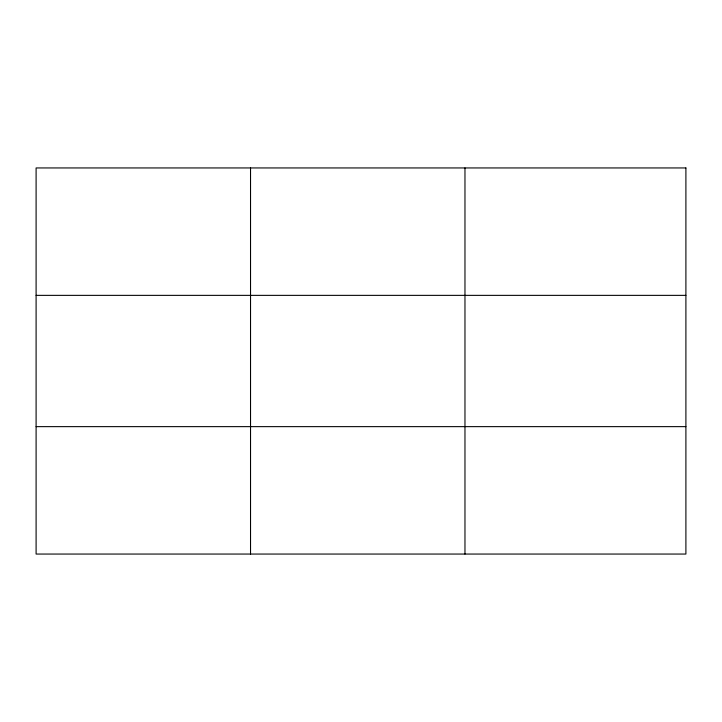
<?xml version="1.0" encoding="UTF-8"?>
<svg xmlns="http://www.w3.org/2000/svg" width="722" height="722" viewBox="0 0 722 722"><rect width="100%" height="100%" fill="white"/><g stroke="black" fill="none" stroke-linecap="round" stroke-linejoin="round"><path stroke-width="1.08" d="M250.534 554.054L250.534 167.946M464.968 554.054L464.968 167.946M36.1 295.361L685.9 295.361M36.1 426.639L685.9 426.639M685.9 167.946L685.9 554.054L36.1 554.054L36.1 167.946L685.9 167.946"/></g></svg>
